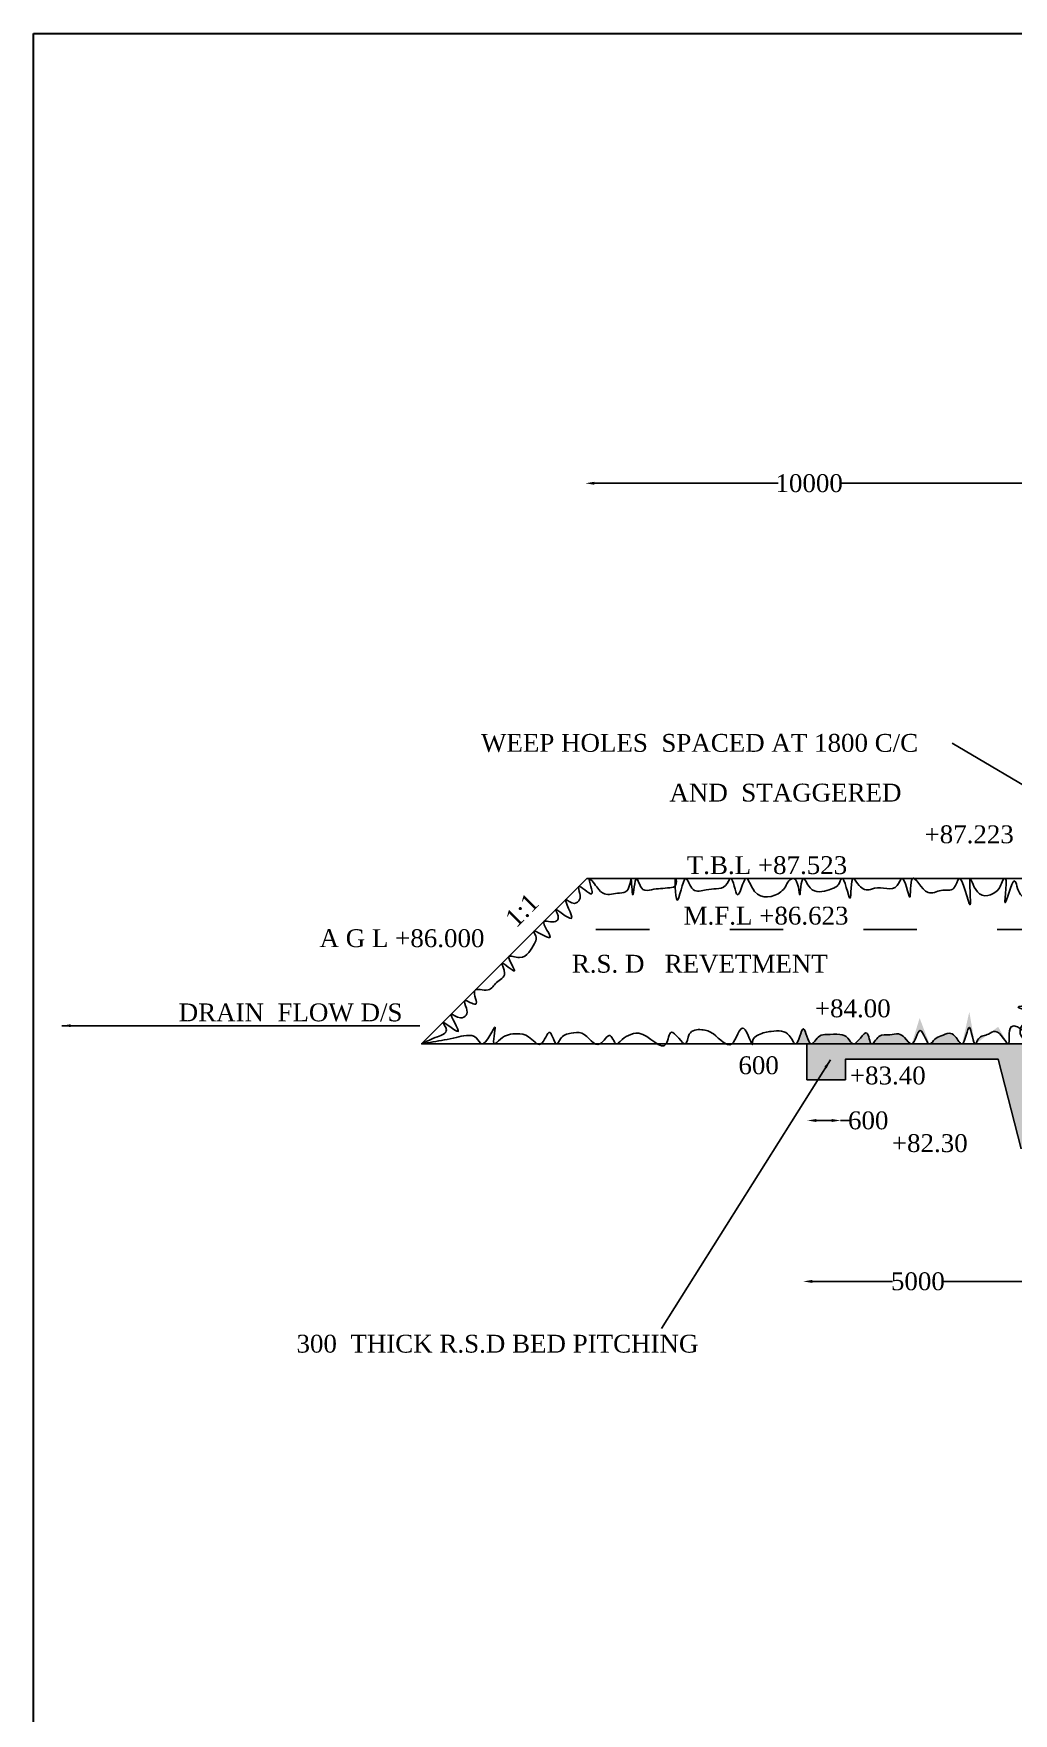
# Model space of a CAD drawing. Header units: millimetres. Extents: x 6088 to 181552, y 273 to 115946.
# Drawn here: x 6088 to 28059, y 78302 to 115946 of the extents above; entities that cross this region are included whole.
import ezdxf

# ---------------------------------------------------------------- set-up
doc = ezdxf.new("R2010")
doc.units = ezdxf.units.MM
doc.linetypes.add('ACAD_ISO03W100', pattern=[30, 12, -18])
for name, color, linetype in [('DIM', 5, 'Continuous'), ('DOT LINE', 3, 'Continuous'), ('dwg', 20, 'Continuous'), ('HATCH', 2, 'Continuous'), ('TEXT', 7, 'Continuous')]:
    doc.layers.add(name, color=color, linetype=linetype)
doc.layers.add('TITLE', color=7, linetype='Continuous', lineweight=30)
doc.styles.get("Standard").update_dxf_attribs({"font": 'TIMES.TTF', "height": 400})
doc.dimstyles.get("Standard").update_dxf_attribs({"dimtxt": 400, "dimasz": 200, "dimexe": 0.18, "dimexo": 0.0625, "dimgap": 0.09, "dimtad": 0, "dimdec": 1, "dimrnd": 0.004500000000000001, "dimzin": 0, "dimdsep": 46, "dimtxsty": 'Standard', "dimcen": 0.1, "dimse1": 1, "dimse2": 1, "dimclrd": 5, "dimclre": 5, "dimclrt": 4, "dimadec": 0, "dimazin": 0, "dimtfac": 1, "dimtdec": 1, "dimtofl": 0, "dimtmove": 0, "dimatfit": 3, "dimfxl": 1, "dimtolj": 1, "dimtzin": 0, "dimarcsym": 0})

# ---------------------------------------------------------------- blocks, each defined once
blk = doc.blocks.new('*D2')
at = {"layer": 'Defpoints', "color": 0}
for p in [(23437.12338096218, 91604.8584299438), (24182.88105537731, 91604.8584299438), (24182.88105537731, 91588.48693605221)]:
    blk.add_point(p, dxfattribs=at)
at = {"layer": 'DIM', "color": 5, "lineweight": -2}
for p, q in [((23637.12338096218, 91588.48693605221), (23982.88105537731, 91588.48693605221)), ((24182.88105537731, 91588.48693605221), (24382.88105537731, 91588.48693605221))]:
    blk.add_line(p, q, dxfattribs=at)
at = {"layer": 'DIM', "color": 5}
for points in [[(23637.12338096218, 91621.82026938554), (23637.12338096218, 91555.15360271888), (23437.12338096218, 91588.48693605221)], [(23982.88105537731, 91621.82026938554), (23982.88105537731, 91555.15360271888), (24182.88105537731, 91588.48693605221)]]:
    blk.add_solid(points, dxfattribs=at)
at = {"layer": 'DIM', "color": 4, "insert": (24802.72592199591, 91588.48693605221), "char_height": 400, "attachment_point": 5}
blk.add_mtext('\\A1;600', dxfattribs=at)
blk = doc.blocks.new('*D5')
at = {"layer": 'Defpoints', "color": 0}
for p in [(23346.01424522861, 87982.45350796502), (28486.66323583142, 87982.45350796502), (28486.66323583142, 87982.45350796502)]:
    blk.add_point(p, dxfattribs=at)
at = {"layer": 'DIM', "color": 5, "lineweight": -2}
for p, q in [((23546.01424522861, 87982.45350796502), (25350.27902171242, 87982.45350796502)), ((28286.66323583142, 87982.45350796502), (26482.39845934761, 87982.45350796502))]:
    blk.add_line(p, q, dxfattribs=at)
at = {"layer": 'DIM', "color": 5}
for points in [[(23546.01424522861, 88015.78684129835), (23546.01424522861, 87949.1201746317), (23346.01424522861, 87982.45350796502)], [(28286.66323583142, 88015.78684129835), (28286.66323583142, 87949.1201746317), (28486.66323583142, 87982.45350796502)]]:
    blk.add_solid(points, dxfattribs=at)
at = {"layer": 'DIM', "color": 4, "insert": (25916.33874053002, 87982.45350796502), "char_height": 400, "attachment_point": 5}
blk.add_mtext('\\A1;5000', dxfattribs=at)
blk = doc.blocks.new('*D17')
at = {"layer": 'Defpoints', "color": 0}
for p in [(18458.33055915148, 105899.4478829476), (28499.43001982674, 105899.4478829476), (28499.43001982674, 105868.3572607048)]:
    blk.add_point(p, dxfattribs=at)
at = {"layer": 'DIM', "color": 5, "lineweight": -2}
for p, q in [((18658.33055915148, 105868.3572607048), (22785.6396045576, 105868.3572607048)), ((28299.43001982674, 105868.3572607048), (24172.12097442062, 105868.3572607048))]:
    blk.add_line(p, q, dxfattribs=at)
at = {"layer": 'DIM', "color": 5}
for points in [[(18658.33055915148, 105901.6905940381), (18658.33055915148, 105835.0239273715), (18458.33055915148, 105868.3572607048)], [(28299.43001982674, 105901.6905940381), (28299.43001982674, 105835.0239273715), (28499.43001982674, 105868.3572607048)]]:
    blk.add_solid(points, dxfattribs=at)
at = {"layer": 'DIM', "color": 4, "insert": (23478.88028948911, 105868.3572607048), "char_height": 400, "attachment_point": 5}
blk.add_mtext('\\A1;10000', dxfattribs=at)

msp = doc.modelspace()

# ---------------------------------------------------------------- hatches: boundary and pattern name
at = {"layer": 'HATCH'}
h = msp.add_hatch(dxfattribs=at)
h.set_pattern_fill('GRAVEL', color=256, scale=30, style=0)
h.set_pattern_definition([(228.0128, (548.64, 762), (-6096.005179768803, -6858.008426853773), [102.5163, -10149.15]), (184.9697, (480.0599999999999, 685.8), (9144.014791853737, 761.9946226162375), [175.9215, -17416.2]), (132.5104, (304.8, 670.56), (7619.994455499508, -8382.008187738124), [124.0446, -12280.41]), (267.2737, (7.62, 480.0599999999999), (761.9966912484518, 15239.99509600993), [160.2015, -15859.92]), (292.8337, (0, 320.04), (-3810.010816650571, 9144.005199015333), [157.0902, -15551.94]), (357.2737, (60.96, 175.26), (-15239.99509600993, 761.9966912484525), [160.2015, -15859.92]), (37.6942, (220.98, 167.64), (-9906.00625837198, -7619.993207095467), [211.8582, -20973.93]), (72.2553, (388.62, 297.18), (5334.010669640159, 16764.00486181092), [200.016, -19801.59]), (121.4296, (449.58, 487.68), (-6096.001570579344, 9905.988347991806), [160.7439, -15913.65]), (175.2364, (365.76, 624.8400000000001), (8381.993415916337, -761.9928488163467), [183.5139, -8992.170000000002]), (222.3974, (182.88, 640.0799999999999), (-9144.000275171913, -8381.989095191091), [237.3234, -23495.04]), (138.8141, (762, 472.44), (-5333.996602267421, 4571.992967137201), [81.00150000000001, -8019.179999999999]), (171.4692, (701.0400000000001, 525.78), (9905.98487867742, -1524.00384001371), [154.1046, -15256.38]), (225, (548.64, 548.64), (-1.598721155460225e-13, -761.9994806100592), [107.7627, -969.867]), (203.1986, (495.3000000000001, 640.0799999999999), (3810.01284767725, 1524.006682291879), [58.0323, -5745.179999999999]), (291.8014, (441.96, 617.22), (-762.0005345683527, 2286.00147261956), [82.06979999999999, -4021.44]), (30.9638, (472.44, 541.0200000000001), (2285.997586442468, 1524.001187598166), [133.296, -4309.889999999999]), (161.5651, (586.74, 609.6), (1524.000695454294, -761.998866739523), [96.3861, -2313.27]), (16.38950000000001, (0, 617.22), (7620.004204190805, 2285.995244990341), [135.0264, -13367.64]), (70.3462, (129.54, 655.32), (-3047.991506602953, -8381.9881465635), [113.2797, -11214.66]), (293.1986, (586.74, 762), (-1524.006682291879, 3810.01284767725), [116.064, -5687.16]), (343.6105, (632.4599999999999, 655.32), (-7620.004204190805, 2285.995244990344), [135.0264, -13367.64]), (339.444, (0, 144.78), (-3810.004729276773, 1523.998150815041), [130.2105, -6380.31]), (294.7751, (121.92, 99.06), (-3809.991121088052, 8381.996107847002), [109.1016, -10801.08]), (66.80140000000002, (594.36, 0), (1524.00668229188, 3810.01284767725), [116.064, -5687.16]), (17.354, (640.0799999999999, 106.68), (-9906.000534557987, -3047.995402681689), [127.7349, -12645.72]), (69.444, (220.98, 0), (-1523.998150815043, -3810.004729276772), [65.10539999999999, -6445.44]), (101.3099, (548.64, 0), (-761.9962388662045, 3047.990238270786), [38.8545, -3846.6]), (165.9638, (541.0200000000001, 38.1), (2286.001606409152, -761.9986812370925), [157.0902, -2984.715]), (186.0090000000001, (388.62, 76.2), (7619.988763328384, 761.9982205643576), [145.5801, -14412.42]), (303.6901, (472.44, 472.44), (-762.0002613921698, 1523.998529769552), [109.8972, -2637.534]), (353.1572, (533.4000000000001, 381), (12954.00535699303, -1524.006825496452), [191.8671, -18994.8]), (60.94540000000001, (723.9, 358.14), (-3047.992909748727, -5333.987283250238), [78.4524, -7766.82]), (90, (762, 426.72), (-762, 762), [45.72, -716.28]), (120.2564, (373.38, 99.06), (3047.993540050833, -5333.997309743268), [105.8601, -10480.17]), (48.01280000000001, (320.04, 190.5), (6096.005179768802, 6858.008426853774), [205.0329, -10046.64]), (0, (457.2, 342.9), (762, 762), [198.12, -563.88]), (325.3048, (655.32, 342.9), (-7619.986797286107, 5334.000507145429), [120.483, -11927.79]), (254.0546, (754.38, 274.32), (-762.0019439104423, -3048.007260961088), [110.9487, -5436.51]), (207.646, (723.9, 167.64), (-14477.99491470682, -7620.004792417018), [180.6435, -17883.75]), (175.4261, (563.88, 83.82), (-9906.002281424253, 761.9963133658385), [191.1087, -18919.74]), (175.4261, (563.88, 83.82), (-9906.002281424253, 761.9963133658385), [191.1087, -18919.74])])
edge = h.paths.add_edge_path()
edge.add_spline(control_points=[(28509.74002018221, 93302.78181342535), (28502.06714503273, 93298.43857064965), (28488.67671324998, 93298.70289488618), (28471.70596910299, 93302.78181342536)], knot_values=[34427.26637541014, 34427.26637541018, 34427.26637541018, 34427.26637541018, 34493.31600180749, 34493.31600180749, 34493.31600180749, 34493.31600180749], degree=3, periodic=0)
edge.add_line((28471.70596910297, 93302.78181342536), (27947.01383165194, 93302.78181342538))
edge.add_spline(control_points=[(27947.0138316519, 93302.78181342536), (27944.8705102294, 93301.8444104572), (27942.42825495224, 93301.87932886608), (27939.70521656133, 93302.78181342539)], knot_values=[35518.20982480092, 35518.20982480092, 35518.20982480092, 35518.20982480101, 35541.25256990674, 35541.25256990674, 35541.25256990674, 35541.25256990674], degree=3, periodic=0)
edge.add_spline(control_points=[(27210.30411104091, 93302.78181342536), (27228.15436472911, 93316.23281840605), (27281.92629801108, 93494.62993507113), (27478.58942353765, 93485.73558312166), (27715.88740959861, 93688.30957917322), (27894.05027750913, 93317.91302776591), (27939.70521656133, 93302.78181342539)], knot_values=[35541.25256990674, 35541.25256990677, 35541.25256990677, 35541.25256990677, 35675.8900224332, 35919.74463452461, 36085.8926467061, 36472.23135089392, 36472.23135089392, 36472.23135089392, 36472.23135089392], degree=3, periodic=0)
edge.add_line((27939.7052165614, 93302.78181342536), (27210.30411104094, 93302.78181342536))
edge.add_spline(control_points=[(27210.30411104091, 93302.78181342536), (27205.19294561128, 93298.93031008811), (27200.1865228881, 93299.1789142688), (27195.27220083091, 93302.78181342539)], knot_values=[36472.23135089389, 36472.23135089389, 36472.23135089389, 36472.23135089392, 36510.78286421726, 36510.78286421726, 36510.78286421726, 36510.78286421726], degree=3, periodic=0)
edge.add_spline(control_points=[(26905.90150670825, 93302.78181342536), (26979.0990488791, 93315.82732035372), (27069.32790069068, 94022.72055739326), (27149.75886669091, 93336.14958038852), (27195.27220083091, 93302.78181342539)], knot_values=[36510.78286421726, 36510.78286421728, 36510.78286421728, 36510.78286421728, 36917.21838749204, 37274.25805381168, 37274.25805381168, 37274.25805381168, 37274.25805381168], degree=3, periodic=0)
edge.add_line((27195.27220083092, 93302.78181342536), (26905.90150670814, 93302.78181342535))
edge.add_spline(control_points=[(26905.90150670824, 93302.78181342536), (26903.19328137805, 93302.29914459167), (26900.45060829055, 93302.31375979102), (26897.67217619184, 93302.78181342538)], knot_values=[37274.25805381166, 37274.25805381166, 37274.25805381166, 37274.25805381168, 37289.29570325423, 37289.29570325423, 37289.29570325423, 37289.29570325423], degree=3, periodic=0)
edge.add_spline(control_points=[(26194.16551373514, 93302.78181342536), (26224.98168623272, 93311.99999309742), (26288.89345338575, 93443.41866553095), (26447.94459207027, 93472.59694801623), (26603.39321100763, 93574.97796395292), (26775.51459306404, 93485.2399788748), (26856.81596550821, 93309.66443542823), (26897.67217619184, 93302.78181342538)], knot_values=[37289.29570325423, 37289.29570325423, 37289.29570325423, 37289.29570325423, 37437.04214658163, 37598.95784567548, 37784.56002641669, 37933.43641137121, 38154.5616186769, 38154.5616186769, 38154.5616186769, 38154.5616186769], degree=3, periodic=0)
edge.add_line((26897.67217619192, 93302.78181342538), (26194.16551373526, 93302.78181342535))
edge.add_spline(control_points=[(26194.16551373514, 93302.78181342535), (26188.60012004343, 93301.11701228887), (26183.02420763684, 93301.1966759387), (26177.44331835058, 93302.78181342533)], knot_values=[38154.56161867689, 38154.5616186769, 38154.5616186769, 38154.5616186769, 38181.24459248655, 38181.24459248655, 38181.24459248655, 38181.24459248655], degree=3, periodic=0)
edge.add_spline(control_points=[(25776.921616121, 93302.78181342539), (25853.2912658206, 93317.38970938594), (25955.345482976, 93885.27379915756), (26104.47902131053, 93323.50583006348), (26177.44331835058, 93302.78181342533)], knot_values=[38181.24459248654, 38181.24459248658, 38181.24459248658, 38181.24459248658, 38537.20249601699, 38886.05450276697, 38886.05450276697, 38886.05450276697, 38886.05450276697], degree=3, periodic=0)
edge.add_line((26177.44331835053, 93302.78181342535), (25776.92161612053, 93302.78181342536))
edge.add_spline(control_points=[(25776.92161612098, 93302.78181342539), (25772.65318612762, 93301.96535320196), (25768.30719610531, 93301.99920404267), (25763.88845739772, 93302.78181342539)], knot_values=[38886.05450276694, 38886.05450276694, 38886.05450276694, 38886.05450276698, 38905.94959718968, 38905.94959718968, 38905.94959718968, 38905.94959718968], degree=3, periodic=0)
edge.add_spline(control_points=[(24887.38608843087, 93302.78181342535), (24925.20413249182, 93315.95597645467), (25043.32663587419, 93549.87709338607), (25269.44676896733, 93487.70695428978), (25474.06084995216, 93555.37045165962), (25628.37319790783, 93457.28991241947), (25719.77817105285, 93310.59425182732), (25763.88845739772, 93302.78181342539)], knot_values=[38905.94959718967, 38905.94959718967, 38905.94959718967, 38905.94959718967, 39120.22386389062, 39364.51336988151, 39560.84255433517, 39715.69376649571, 39914.29756950726, 39914.29756950726, 39914.29756950726, 39914.29756950726], degree=3, periodic=0)
edge.add_line((25763.8884573978, 93302.78181342536), (24887.38608843086, 93302.78181342535))
edge.add_spline(control_points=[(24887.38608843087, 93302.78181342535), (24882.54069058421, 93301.09388739007), (24877.98055515557, 93300.9840199035), (24873.72376563682, 93302.78181342536)], knot_values=[39914.29756950727, 39914.29756950727, 39914.29756950727, 39914.29756950727, 39941.75123868154, 39941.75123868154, 39941.75123868154, 39941.75123868158], degree=3, periodic=0)
edge.add_spline(control_points=[(24481.36291592862, 93302.78181342538), (24575.06244370106, 93319.02359926142), (24801.85173418574, 93790.13588724817), (24832.5505835336, 93320.17071173323), (24873.72376563681, 93302.78181342536)], knot_values=[39941.75123868154, 39941.75123868154, 39941.75123868154, 39941.75123868154, 40313.37849337304, 40578.92014520576, 40578.9201452058, 40578.9201452058, 40578.9201452058], degree=3, periodic=0)
edge.add_line((24873.72376563679, 93302.78181342536), (24481.36291592861, 93302.78181342536))
edge.add_spline(control_points=[(24481.36291592862, 93302.78181342538), (24475.72917460189, 93301.80526613363), (24470.23488457074, 93301.7633398892), (24464.90292952429, 93302.78181342536)], knot_values=[40578.9201452058, 40578.9201452058, 40578.9201452058, 40578.9201452058, 40601.26446083544, 40601.26446083547, 40601.26446083547, 40601.26446083547], degree=3, periodic=0)
edge.add_spline(control_points=[(23531.1982953445, 93302.78181342536), (23579.3869977453, 93311.9603088944), (23678.52196998421, 93516.49063389598), (23918.65118302231, 93511.73139418391), (24135.51512437443, 93535.54409282061), (24355.00995208548, 93469.97334026589), (24421.97146206112, 93310.9822883166), (24464.90292952428, 93302.78181342538)], knot_values=[40601.26446083544, 40601.26446083544, 40601.26446083544, 40601.26446083544, 40844.43834489168, 41010.13604352289, 41305.65243775098, 41497.4823131478, 41677.39273082501, 41677.39273082501, 41677.39273082501, 41677.39273082505], degree=3, periodic=0)
edge.add_line((24464.90292952426, 93302.78181342538), (23531.19829534452, 93302.78181342538))
edge.add_spline(control_points=[(23531.1982953445, 93302.78181342536), (23527.42794867835, 93302.0636760183), (23523.72354019067, 93302.0340136761), (23520.08340954093, 93302.78181342538)], knot_values=[41677.39273082505, 41677.39273082505, 41677.39273082505, 41677.39273082505, 41696.41897136215, 41696.41897136219, 41696.41897136219, 41696.41897136219], degree=3, periodic=0)
edge.add_spline(control_points=[(23178.15124961783, 93302.78181342539), (23242.89016846139, 93310.65720786648), (23352.72311163739, 93973.96002482319), (23447.02233188505, 93317.7909053538), (23520.08340954092, 93302.78181342538)], knot_values=[41696.41897136215, 41696.41897136215, 41696.41897136215, 41696.41897136245, 42078.01219335841, 42459.88794759357, 42459.88794759357, 42459.88794759357, 42459.8879475936], degree=3, periodic=0)
edge.add_line((23520.08340954097, 93302.78181342536), (23427.4984191237, 93302.78181342536))
edge.add_line((23427.4984191237, 93302.78181342536), (23427.4984191237, 92502.07720628858))
edge.add_line((23427.4984191237, 92502.07720628858), (24289.56917249202, 92502.07720628858))
edge.add_line((24289.56917249202, 92502.07720628858), (24289.56917249202, 92959.67925243126))
edge.add_line((24289.56917249202, 92959.67925243126), (27718.14608374006, 92959.67925243126))
edge.add_line((27718.14608374006, 92959.67925243126), (28235.64857625285, 90955.18023410894))
edge.add_line((28235.64857625285, 90955.18023410894), (28509.74002018222, 90955.18023410894))
edge.add_line((28509.74002018222, 90955.18023410894), (28509.74002018222, 93302.78181342536))
h.paths.add_polyline_path([(33430.89384098328, 92521.8061388113), (29727.71417023195, 92521.80613881128), (29557.75639661297, 92059.2906154704), (33430.89384098328, 92059.29061547037)])
h.paths.add_polyline_path([(98597.6006499571, 93830.7676602601), (94380.19674997358, 93830.76766026008), (94380.19674997358, 93278.31888355059), (98716.57890259354, 93278.31888355059)])
edge = h.paths.add_edge_path()
edge.add_line((100320.3440738239, 95086.43924930562), (103986.8258953737, 95086.43924930565))
edge.add_line((103986.8258953737, 95086.43924930565), (103986.8258953737, 94711.93060079381))
edge.add_line((103986.8258953737, 94711.93060079381), (104668.5103578176, 94711.9306007938))
edge.add_line((104668.5103578176, 94711.9306007938), (104668.5103578176, 95401.8064859097))
edge.add_spline(control_points=[(104360.0789736607, 95407.25110595631), (104413.64104506, 95429.5639138312), (104582.2032098662, 96091.58260270997), (104605.5603598366, 95421.65789490752), (104660.5283158125, 95407.25110595628)], knot_values=[36174.51445089692, 36174.51445089719, 36174.51445089719, 36174.51445089719, 36573.38433394428, 36925.76981848174, 36925.76981848174, 36925.76981848174, 36925.76981848174], degree=3, periodic=0)
edge.add_line((104660.5283158125, 95407.25110595628), (104360.0789736607, 95407.2511059563))
edge.add_spline(control_points=[(104360.0789736607, 95407.2511059563), (104356.2956723525, 95405.67506393598), (104352.691651177, 95405.7413422368), (104349.2244271273, 95407.25110595627)], knot_values=[36925.76981848147, 36925.76981848147, 36925.76981848147, 36925.76981848175, 36953.94357858613, 36953.94357858613, 36953.94357858613, 36953.94357858613], degree=3, periodic=0)
edge.add_spline(control_points=[(103286.3429668161, 95407.25110595628), (103328.8239390666, 95418.43935063042), (103483.7868248575, 95606.27462578782), (103748.7954533274, 95657.95298669432), (104254.0778389092, 95964.08683441718), (104308.5715862087, 95424.9529283459), (104349.2244271273, 95407.25110595627)], knot_values=[36953.94357858613, 36953.94357858613, 36953.94357858613, 36953.94357858613, 37134.75721799005, 37456.04057471998, 37949.6745929828, 38280.00899629683, 38280.00899629683, 38280.00899629683, 38280.00899629683], degree=3, periodic=0)
edge.add_line((104349.2244271273, 95407.25110595627), (103286.342966816, 95407.25110595628))
edge.add_spline(control_points=[(103286.3429668161, 95407.25110595628), (103278.5736634119, 95405.20489884685), (103271.2500193731, 95405.04700147454), (103264.470464374, 95407.25110595627)], knot_values=[38280.00899629683, 38280.00899629683, 38280.00899629683, 38280.00899629683, 38313.07782569813, 38313.07782569813, 38313.07782569813, 38313.07782569815], degree=3, periodic=0)
edge.add_spline(control_points=[(102910.7076888093, 95407.25110595627), (102970.261342834, 95413.0028345714), (103169.8395153982, 96042.20186778106), (103192.6458940626, 95430.60202756432), (103264.470464374, 95407.25110595627)], knot_values=[38313.07782569813, 38313.07782569843, 38313.07782569843, 38313.07782569843, 38705.53903787577, 39055.87979958517, 39055.87979958519, 39055.87979958519, 39055.87979958519], degree=3, periodic=0)
edge.add_line((103264.470464374, 95407.25110595627), (102910.7076888096, 95407.25110595628))
edge.add_spline(control_points=[(102910.7076888092, 95407.25110595625), (102909.6465756748, 95407.14862299565), (102908.6000326235, 95407.14985430962), (102907.5670764318, 95407.25110595627)], knot_values=[39055.87979958489, 39055.87979958489, 39055.87979958489, 39055.87979958519, 39062.87258203993, 39062.87258203993, 39062.87258203993, 39062.87258203993], degree=3, periodic=0)
edge.add_spline(control_points=[(101871.2868654835, 95407.25110595625), (101938.592425015, 95444.00553066187), (102203.9143342541, 95671.1212251469), (102430.3932820711, 95705.60506480731), (102827.9067709715, 95766.03128830506), (102862.0715339513, 95411.71063543845), (102907.5670764318, 95407.25110595627)], knot_values=[39062.87258203993, 39062.87258203993, 39062.87258203993, 39062.87258203993, 39278.08036568664, 39731.39949776631, 39973.20626592715, 40281.1965115631, 40281.1965115631, 40281.1965115631, 40281.1965115631], degree=3, periodic=0)
edge.add_line((102907.5670764318, 95407.25110595628), (101871.2868654835, 95407.25110595627))
edge.add_spline(control_points=[(101871.2868654835, 95407.25110595625), (101822.1109504511, 95380.39697267264), (101782.6000941317, 95372.95138652672), (101763.8174497456, 95407.25110595627)], knot_values=[40281.1965115631, 40281.1965115631, 40281.1965115631, 40281.1965115631, 40438.43522641193, 40438.43522641193, 40438.43522641193, 40438.43522641195], degree=3, periodic=0)
edge.add_line((101763.8174497456, 95407.25110595627), (101505.9229913177, 95407.25110595627))
edge.add_spline(control_points=[(101505.9229913177, 95407.25110595627), (101498.8331749301, 95405.05570542376), (101492.0958497648, 95404.92716488845), (101485.8063304508, 95407.25110595627)], knot_values=[41119.76097539699, 41119.76097539699, 41119.76097539699, 41119.76097539699, 41152.07072642411, 41152.07072642416, 41152.07072642416, 41152.07072642416], degree=3, periodic=0)
edge.add_spline(control_points=[(100619.0746261455, 95407.25110595627), (100665.5527058075, 95427.09806100582), (100828.4472274646, 95531.81141168613), (101039.1250657558, 95495.72264923826), (101387.1358008863, 95710.82281067577), (101447.8872303294, 95421.26199448804), (101485.8063304508, 95407.25110595628)], knot_values=[41152.0707264241, 41152.0707264241, 41152.0707264241, 41152.0707264241, 41290.26964295346, 41556.93271200518, 41908.93954752371, 42103.73292090119, 42103.73292090119, 42103.73292090119, 42103.73292090124], degree=3, periodic=0)
edge.add_line((101485.8063304508, 95407.25110595628), (100619.0746261455, 95407.25110595627))
edge.add_spline(control_points=[(100619.0746261455, 95407.25110595627), (100580.9485750406, 95390.97061356073), (100548.9631447945, 95385.38697171069), (100531.3840993113, 95407.25110595625)], knot_values=[42103.73292090125, 42103.73292090125, 42103.73292090125, 42103.73292090125, 42217.09773701592, 42217.09773701595, 42217.09773701595, 42217.09773701595], degree=3, periodic=0)
edge.add_line((100531.3840993113, 95407.25110595627), (100319.408256553, 95407.25110595625))
edge.add_spline(control_points=[(100319.408256553, 95407.25110595625), (100317.3917354371, 95406.58562077492), (100315.5711813038, 95406.56313074743), (100313.9677715882, 95407.25110595625)], knot_values=[42807.02841923726, 42807.02841923726, 42807.02841923726, 42807.02841923726, 42822.96951806708, 42822.9695180671, 42822.9695180671, 42822.9695180671], degree=3, periodic=0)
edge.add_spline(control_points=[(99467.36161748902, 95412.19154779351), (99528.04988107509, 95436.67730819325), (99780.30152719647, 95643.72447741272), (100000.7886712009, 95660.42439100044), (100326.043742208, 95675.87462368398), (100292.0797119706, 95416.64261845648), (100313.9677715882, 95407.25110595625)], knot_values=[42822.96951806708, 42822.96951806708, 42822.96951806708, 42822.96951806708, 43085.86958886436, 43472.84192480338, 43653.09767721275, 43870.70875825966, 43870.70875825966, 43870.70875825966, 43870.70875825967], degree=3, periodic=0)
edge.add_line((100313.9677715882, 95407.25110595628), (99467.99730949274, 95407.25110595625))
edge.add_line((99467.99730949274, 95407.25110595625), (99470.31553267571, 95389.23444579076))
edge.add_line((99470.31553267571, 95389.23444579076), (99470.31553267573, 92895.9177386606))
edge.add_line((99470.31553267573, 92895.9177386606), (99887.40587275336, 92895.91773866059))
edge.add_line((99887.40587275336, 92895.91773866059), (100320.3440738239, 95086.43924930562))

# ---------------------------------------------------------------- linework, layer by layer
at = {"layer": 'DOT LINE', "linetype": 'ACAD_ISO03W100', "ltscale": 100}
msp.add_lwpolyline([(28896.09887255716, 95865.90910686369), (17347.79927638163, 95865.90910686369)], dxfattribs=at)
at = {"layer": 'dwg'}
for points in [[(33430.89384098328, 93302.78181342536), (14786.89778780774, 93302.78181342536), (18492.39444856043, 97011.49910274555), (28481.93321836274, 97011.49910274555), (28992.6805016913, 96506.63730076107), (28509.74002018222, 93302.78181342536), (28509.74002018222, 90949.3128013307)], [(23427.4984191237, 93302.78181342536), (23427.4984191237, 92502.07720628858), (24289.56917249202, 92502.07720628858), (24289.56917249202, 92959.67925243126), (27718.14608374005, 92959.67925243126), (28235.64857625286, 90955.18023410894)]]:
    msp.add_lwpolyline(points, dxfattribs=at)
at = {"layer": 'HATCH'}
msp.add_spline([(14786.89778780774, 93302.78181342536), (15143.5385789657, 93465.960960086), (15343.32404443843, 93623.93977078822), (15269.08949876947, 93785.39262081099), (15605.5431030672, 93582.36623424702), (15452.04041542269, 93968.5025490631), (15659.65163638536, 93890.00909123823), (15788.67990074016, 93948.21158555636), (15792.84170472098, 94106.19039625852), (15755.5735249794, 94272.29947410618), (16000.95150409348, 94193.49442326048), (15975.94259006698, 94492.8600727374), (16279.81923052203, 94513.60928410906), (16471.28036209475, 94679.90257369974), (16650.56097578979, 94889.99991868724), (16592.58843546629, 95110.04187523169), (16871.15763898112, 94939.88793411691), (16744.35500534028, 95261.94035286199), (16983.53723553626, 95239.21602669495), (17191.64703490876, 95355.62130085591), (17320.67529926368, 95555.17336257463), (17358.13516478206, 95688.20816556198), (17305.67869668042, 95823.75191810446), (17662.06953894417, 95685.85629871426), (17529.07785722177, 96047.34524579377), (17791.09780329908, 96047.5444105794), (17853.53139645525, 96118.21890875496), (17793.1082049378, 96311.60507521182), (18144.88526076439, 96118.21890875496), (18021.7955423245, 96540.49117595988), (18215.64246188221, 96454.96301290524), (18332.18386241817, 96542.26703990714), (18336.34639233723, 96675.30184289449), (18312.85617750563, 96831.80478618926), (18598.91825695499, 96664.26631373793), (18544.80972363695, 97011.49910274555), (18715.45965749095, 96822.24483891539), (18886.11031728331, 96668.42355318213), (19227.41018499155, 96685.05279648383), (19398.06084478379, 96739.0980513577), (19485.46671370126, 97011.49910274555), (19522.92657921964, 96647.63678491153), (19606.17064415629, 97011.49910274555), (19751.84757631086, 96768.19958404146), (19943.3087078837, 96759.88481962829), (20355.36650264787, 96805.61559561375), (20488.55657098361, 96863.81808993188), (20488.55657098361, 97011.49910274555), (20517.6921026021, 96527.07427130631), (20714.21229783131, 97011.49910274555), (20876.53789778554, 96764.26676700133), (21172.05429201375, 96755.9522881128), (21396.81275918591, 96780.89629582767), (21604.92328449665, 96855.72803344749), (21718.02591554774, 97011.49910274555), (21872.0271816022, 96647.82922855069), (22059.32578325598, 97011.49910274555), (22254.94944474776, 96722.66125169516), (22845.98150726594, 96714.34677280669), (22945.87424000225, 96826.59452199875), (23020.79397103901, 96959.6293249861), (23131.04874633974, 97011.49910274555), (23268.40134459455, 96647.82922855069), (23343.32107563131, 97011.49910274555), (23501.48414566647, 96801.65051428389), (23930.19133416866, 96760.07726326739), (24063.38140250428, 96814.12251814132), (24138.30113354104, 96880.64006239738), (24204.89580473979, 97011.49910274555), (24392.19513233181, 96572.99720540617), (24471.27666734939, 97011.49910274555), (24600.3049317043, 96851.53852971361), (24854.19893049507, 96764.23478823635), (24941.60552535078, 96793.33603539542), (25454.95856554806, 96855.77600159493), (25554.85129828437, 97011.49910274555), (25733.82629197661, 96593.86420611382), (25792.09662927547, 97011.49910274555), (26145.88336080255, 96697.79747641741), (26437.23795104993, 96743.52825240282), (26724.42928544001, 96797.57350727674), (26832.64635207609, 97011.49910274555), (27086.54107680509, 96423.41339155423), (27086.54107680509, 97011.49910274555), (27296.92233695835, 96669.16934366486), (27746.4399972409, 96802.20414665222), (27804.711060478, 96935.23866411488), (27854.65706387709, 97011.49910274555), (27871.30573167675, 96469.61728194621), (28083.57806096831, 96956.02543238548), (28216.76885524218, 96652.54010036323), (28558.06872295041, 96673.32658310913), (28713.52875945357, 96782.57230073753), (28374.93192527746, 96373.99849053108), (28992.6805016913, 96506.63730076107), (28650.02912844124, 96271.9513963105), (28641.70479454147, 96068.24209514758), (28907.4924351825, 95941.49466975429), (28512.67653018655, 95590.14870912148), (28441.9186031305, 95215.98859339897), (28790.21766115415, 95163.48693860961), (28325.56594653928, 94902.92076735277), (28751.21026093676, 94904.70955709321), (28358.86400807684, 94574.49114209102), (28417.30203711125, 94331.84912221794), (28648.32852043016, 94222.18605473799), (28163.40731238225, 94128.13982105503), (28610.36182955672, 93970.3128000654), (28288.27377275634, 93753.97970533252), (28246.6920298608, 93461.36943759266), (28509.74002018222, 93302.78181342536), (28009.44669886981, 93690.02274647044), (27947.01383165189, 93302.78181342536), (27651.49743742368, 93586.08947616685), (27497.49617136922, 93523.72945687975), (27276.89950817788, 93419.79590105152), (27210.3041110409, 93302.78181342536), (27072.38891064329, 93673.55368251822), (26905.90150670824, 93302.78181342536), (26747.73771073483, 93478.15886024383), (26614.54764239909, 93544.67640449983), (26439.73517862603, 93482.31638521273), (26294.05824647145, 93411.64160151247), (26194.16551373515, 93302.78181342536), (25968.3827476938, 93602.8629094355), (25776.92161612096, 93302.78181342536), (25614.59529022849, 93449.04162370224), (25481.40522189275, 93528.03088629097), (25285.78156040097, 93511.40164298934), (25044.37442542915, 93473.9856314171), (24873.72376563679, 93302.78181342536), (24772.90546163311, 93548.44019092523), (24464.90292952431, 93302.78181342536), (24344.19899906928, 93436.19215620848), (24169.3865352961, 93515.1814187972), (23873.87014106801, 93515.1814187972), (23711.54454111366, 93481.92293219393), (23520.08340954094, 93302.78181342536), (23348.80190941028, 93644.09067558058), (23178.15124961792, 93302.78181342536), (23032.47431746335, 93494.42691481629), (22861.82438360935, 93590.04542070671), (22628.74085659906, 93585.88818126245), (22344.70953140629, 93510.67869448158), (22207.3569331516, 93361.01464819259), (22207.3569331516, 93302.78181342536), (22011.7332716597, 93652.02826188211), (21741.19060506928, 93302.78181342536), (21332.19264002412, 93527.48439203986), (21069.97358139534, 93623.10318345498), (20791.10658090503, 93523.32715259565), (20707.86251596839, 93302.78181342536), (20387.37312004075, 93569.05792858105), (20274.99352348549, 93302.78181342536), (19658.02078358212, 93543.76872151953), (19429.0997864909, 93493.88070608987), (19237.63865491818, 93360.84590310251), (19175.20578770025, 93302.78181342536), (19017.04199172673, 93489.7234666456), (18792.28352455457, 93302.78181342536), (18378.71868198575, 93544.18587308735), (18141.47335099475, 93544.18587308735), (17900.06549008458, 93419.46583451322), (17820.983955067, 93302.78181342536), (17662.82015909359, 93560.81511638904), (17463.03469362087, 93302.78181342536), (17188.3294971115, 93465.19632497392), (16926.11116442084, 93531.71386922998), (16554.35818717245, 93410.67767016884), (16421.16739289847, 93302.78181342536), (16437.81606069824, 93676.74699061879), (16133.97605850839, 93302.78181342536), (16021.59646195325, 93435.62167788364), (15792.67546486203, 93493.82417220183), (15563.75446777081, 93448.09368174107), (15297.37360516121, 93394.04814134244), (14786.89778780774, 93302.78181342536)], degree=3, dxfattribs=at)
at = {"layer": 'TITLE', "lineweight": 30}
msp.add_lwpolyline([(6087.965629158774, 115945.7618535739), (181439.5997103689, 115945.7618535739), (181439.5997103689, 273.112917493796), (6087.965629158774, 273.112917493796)], close=True, dxfattribs=at)

# ---------------------------------------------------------------- texts
at = {"layer": 'TEXT'}
for s, p in [('WEEP HOLES  SPACED AT 1800 C/C', (16120.26454456584, 99850.85562038845)), ('AND  STAGGERED', (20345.24258368744, 98736.51919881206)), ('+87.223', (26065.12748739231, 97801.8661105022)), ('T.B.L +87.523', (20734.53265704089, 97111.29436193818)), ('M.F.L +86.623', (20663.07884741996, 95978.98375466936)), ('A G L +86.000', (12500.42382832666, 95474.09044585905)), ('R.S. D   REVETMENT', (18156.71690832069, 94901.56377143505)), ('DRAIN  FLOW D/S', (9341.581376810002, 93811.01193566235)), ('+84.00', (23605.95986669106, 93901.60684460348)), ('600', (21892.15389427394, 92626.66408956556)), ('+83.40', (24391.2558360894, 92397.42834636952)), ('+82.30', (25332.78628217641, 90881.53826487214)), ('300  THICK R.S.D BED PITCHING', (11983.12264419396, 86386.73115649678))]:
    msp.add_text(s, height=400, dxfattribs=at).set_placement(p)
msp.add_text('1:1', height=400, rotation=45.02488846633823, dxfattribs=at).set_placement((16906.22586407128, 95888.14380842305))

# ---------------------------------------------------------------- dimensions: what is measured, and where the dimension line sits
at = {"layer": 'DIM'}
for p1, p2, distance, text, picture, middle in [((18458.33055915148, 105899.4478829476), (28499.43001982674, 105899.4478829476), -31.090622242802056, '10000', '*D17', (23478.88028948911, 105868.3572607048)), ((23437.12338096218, 91604.8584299438), (24182.88105537731, 91604.8584299438), -16.37149389158003, '600', '*D2', (24802.72592199591, 91588.48693605221)), ((23346.01424522861, 87982.45350796502), (28486.66323583142, 87982.45350796502), 0, '5000', '*D5', (25916.33874053002, 87982.45350796502))]:
    dim = msp.add_aligned_dim(p1=p1, p2=p2, distance=distance, text=text, dimstyle='Standard', dxfattribs=at)
    dim.commit()
    dim.dimension.update_dxf_attribs({"geometry": picture, "text_midpoint": middle})

# ---------------------------------------------------------------- leaders
for points in [[(30277.99710478657, 94697.23684383027), (29334.09483796638, 98480.8230585308), (26685.30369075434, 100047.1040084222)], [(6721.708091546549, 93713.36164741009), (14749.36517388606, 93713.36164741009)], [(23953.81101366191, 92947.11909380177), (20169.74375324813, 86923.88042663899)]]:
    msp.add_leader(points, dimstyle='Standard', override={"dimgap": 0.09, "dimtad": 0}, dxfattribs=at)

doc.saveas('drawing.dxf')
